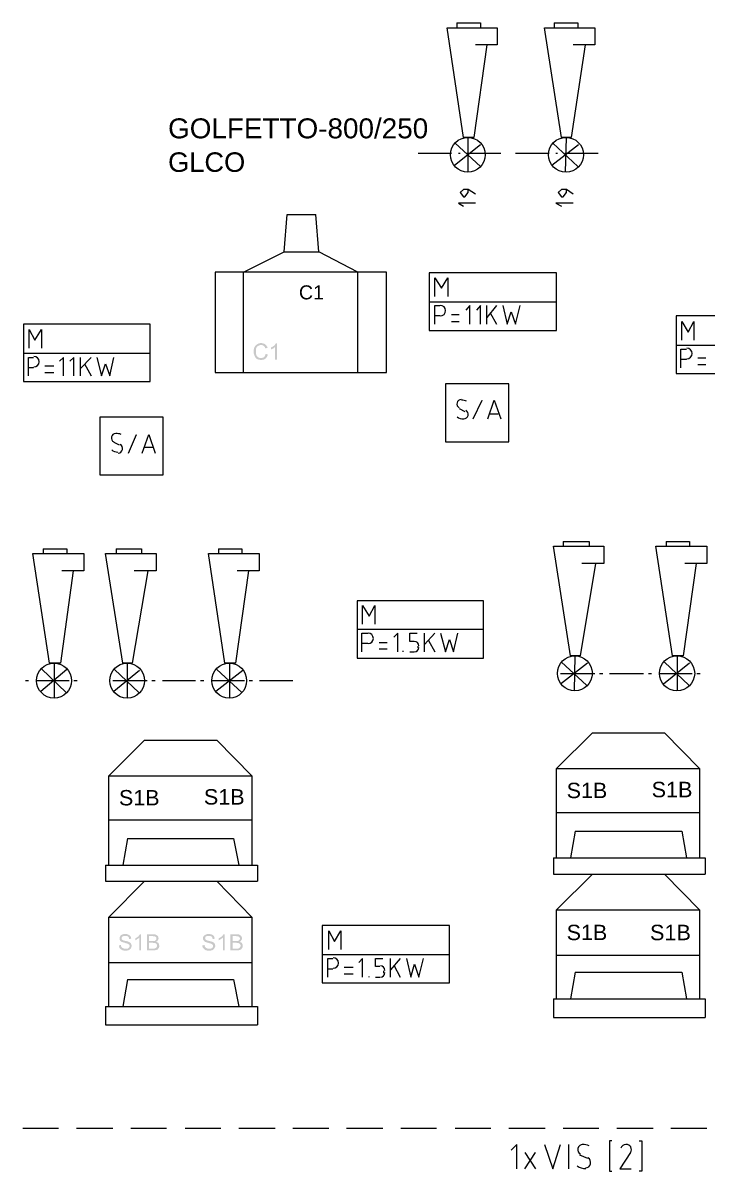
# Model space of a CAD drawing. Header units: millimetres. Extents: x 7 to 416, y 7 to 290.
# Drawn here: x 203.4 to 239.1, y 89.9 to 149.9 of the extents above; entities that cross this region are included whole.
import ezdxf

# ---------------------------------------------------------------- set-up
doc = ezdxf.new("R2010")
doc.units = ezdxf.units.MM
doc.header["$MEASUREMENT"] = 0
doc.layers.get('0').update_dxf_attribs({"linetype": 'CONTINUOUS'})
doc.styles.add('Arial$001', font='arial.ttf', dxfattribs={"height": 1.786464})

msp = doc.modelspace()

# ---------------------------------------------------------------- hatches: boundary and pattern name
at = {"true_color": 0x000007}
h = msp.add_hatch(color=0, dxfattribs=at)
edge = h.paths.add_edge_path()
edge.add_line((216.029, 132.602), (216.145, 132.569))
edge.add_spline(control_points=[(216.145, 132.569), (216.112, 132.47), (216.079, 132.404), (216.013, 132.354), (216.013, 132.354), (215.963, 132.305), (215.88, 132.288), (215.797, 132.288), (215.797, 132.288), (215.698, 132.288), (215.632, 132.305), (215.566, 132.338), (215.566, 132.338), (215.516, 132.387), (215.467, 132.437), (215.45, 132.503), (215.45, 132.503), (215.417, 132.569), (215.4, 132.652), (215.4, 132.735), (215.4, 132.735), (215.4, 132.818), (215.417, 132.9), (215.45, 132.966), (215.45, 132.966), (215.483, 133.016), (215.533, 133.066), (215.599, 133.115), (215.599, 133.115), (215.649, 133.148), (215.715, 133.165), (215.797, 133.165), (215.797, 133.165), (215.88, 133.165), (215.946, 133.132), (216.013, 133.099), (216.013, 133.099), (216.062, 133.049), (216.112, 132.983), (216.128, 132.917)], knot_values=[0, 0, 0, 0, 0.025, 0.025, 0.025, 0.025, 0.05, 0.05, 0.05, 0.05, 0.075, 0.075, 0.075, 0.075, 0.1, 0.1, 0.1, 0.1, 0.125, 0.125, 0.125, 0.125, 0.15, 0.15, 0.15, 0.15, 0.175, 0.175, 0.175, 0.175, 0.2, 0.2, 0.2, 0.2, 0.225, 0.225, 0.225, 0.225, 1, 1, 1, 1], degree=3, periodic=0)
edge.add_line((216.128, 132.917), (216.013, 132.884))
edge.add_spline(control_points=[(216.013, 132.884), (215.996, 132.95), (215.963, 133), (215.93, 133.016), (215.93, 133.016), (215.897, 133.049), (215.847, 133.066), (215.797, 133.066), (215.797, 133.066), (215.731, 133.066), (215.682, 133.049), (215.632, 133.016), (215.632, 133.016), (215.582, 132.983), (215.549, 132.95), (215.533, 132.884), (215.533, 132.884), (215.516, 132.834), (215.516, 132.784), (215.516, 132.735), (215.516, 132.735), (215.516, 132.652), (215.516, 132.602), (215.549, 132.536), (215.549, 132.536), (215.566, 132.487), (215.599, 132.453), (215.649, 132.42), (215.649, 132.42), (215.682, 132.387), (215.731, 132.387), (215.781, 132.387), (215.781, 132.387), (215.847, 132.387), (215.897, 132.404), (215.946, 132.437), (215.946, 132.437), (215.979, 132.47), (216.013, 132.52), (216.029, 132.602)], knot_values=[0, 0, 0, 0, 0.025, 0.025, 0.025, 0.025, 0.05, 0.05, 0.05, 0.05, 0.075, 0.075, 0.075, 0.075, 0.1, 0.1, 0.1, 0.1, 0.125, 0.125, 0.125, 0.125, 0.15, 0.15, 0.15, 0.15, 0.175, 0.175, 0.175, 0.175, 0.2, 0.2, 0.2, 0.2, 0.225, 0.225, 0.225, 0.225, 1, 1, 1, 1], degree=3, periodic=0)
edge = h.paths.add_edge_path()
edge.add_line((216.625, 132.305), (216.525, 132.305))
edge.add_line((216.525, 132.305), (216.525, 132.966))
edge.add_spline(control_points=[(216.525, 132.966), (216.492, 132.933), (216.459, 132.917), (216.426, 132.884), (216.426, 132.884), (216.393, 132.867), (216.343, 132.851), (216.31, 132.834)], knot_values=[0, 0, 0, 0, 0.125, 0.125, 0.125, 0.125, 1, 1, 1, 1], degree=3, periodic=0)
edge.add_line((216.31, 132.834), (216.31, 132.933))
edge.add_spline(control_points=[(216.31, 132.933), (216.377, 132.966), (216.426, 133), (216.476, 133.033), (216.476, 133.033), (216.509, 133.066), (216.542, 133.115), (216.559, 133.148)], knot_values=[0, 0, 0, 0, 0.125, 0.125, 0.125, 0.125, 1, 1, 1, 1], degree=3, periodic=0)
edge.add_line((216.559, 133.148), (216.625, 133.148))
edge.add_line((216.625, 133.148), (216.625, 132.305))
h = msp.add_hatch(color=0, dxfattribs=at)
edge = h.paths.add_edge_path()
edge.add_line((208.368, 101.727), (208.467, 101.743))
edge.add_spline(control_points=[(208.467, 101.743), (208.467, 101.694), (208.484, 101.661), (208.501, 101.644), (208.501, 101.644), (208.517, 101.611), (208.55, 101.595), (208.583, 101.578), (208.583, 101.578), (208.616, 101.561), (208.666, 101.545), (208.716, 101.545), (208.716, 101.545), (208.765, 101.545), (208.798, 101.561), (208.831, 101.561), (208.831, 101.561), (208.865, 101.578), (208.881, 101.595), (208.898, 101.628), (208.898, 101.628), (208.914, 101.644), (208.931, 101.661), (208.931, 101.694), (208.931, 101.694), (208.931, 101.727), (208.914, 101.743), (208.898, 101.76), (208.898, 101.76), (208.881, 101.777), (208.865, 101.793), (208.831, 101.81), (208.831, 101.81), (208.798, 101.826), (208.749, 101.826), (208.683, 101.859), (208.683, 101.859), (208.6, 101.876), (208.55, 101.892), (208.517, 101.909), (208.517, 101.909), (208.467, 101.925), (208.434, 101.959), (208.418, 101.992), (208.418, 101.992), (208.401, 102.008), (208.401, 102.058), (208.401, 102.091), (208.401, 102.091), (208.401, 102.124), (208.401, 102.174), (208.434, 102.207), (208.434, 102.207), (208.451, 102.24), (208.484, 102.273), (208.534, 102.29), (208.534, 102.29), (208.583, 102.306), (208.633, 102.323), (208.683, 102.323), (208.683, 102.323), (208.749, 102.323), (208.815, 102.306), (208.848, 102.29), (208.848, 102.29), (208.898, 102.273), (208.947, 102.24), (208.964, 102.207), (208.964, 102.207), (208.997, 102.157), (208.997, 102.124), (209.013, 102.074)], knot_values=[0, 0, 0, 0, 0.013889, 0.013889, 0.013889, 0.013889, 0.027778, 0.027778, 0.027778, 0.027778, 0.041667, 0.041667, 0.041667, 0.041667, 0.055556, 0.055556, 0.055556, 0.055556, 0.069444, 0.069444, 0.069444, 0.069444, 0.083333, 0.083333, 0.083333, 0.083333, 0.097222, 0.097222, 0.097222, 0.097222, 0.111111, 0.111111, 0.111111, 0.111111, 0.125, 0.125, 0.125, 0.125, 0.138889, 0.138889, 0.138889, 0.138889, 0.152778, 0.152778, 0.152778, 0.152778, 0.166667, 0.166667, 0.166667, 0.166667, 0.180556, 0.180556, 0.180556, 0.180556, 0.194444, 0.194444, 0.194444, 0.194444, 0.208333, 0.208333, 0.208333, 0.208333, 0.222222, 0.222222, 0.222222, 0.222222, 0.236111, 0.236111, 0.236111, 0.236111, 1, 1, 1, 1], degree=3, periodic=0)
edge.add_line((209.013, 102.074), (208.898, 102.058))
edge.add_spline(control_points=[(208.898, 102.058), (208.898, 102.108), (208.881, 102.157), (208.848, 102.19), (208.848, 102.19), (208.815, 102.207), (208.765, 102.223), (208.699, 102.223), (208.699, 102.223), (208.633, 102.223), (208.583, 102.207), (208.55, 102.19), (208.55, 102.19), (208.517, 102.157), (208.501, 102.124), (208.501, 102.091), (208.501, 102.091), (208.501, 102.058), (208.517, 102.041), (208.534, 102.025), (208.534, 102.025), (208.55, 102.008), (208.616, 101.975), (208.699, 101.959), (208.699, 101.959), (208.798, 101.942), (208.848, 101.925), (208.881, 101.909), (208.881, 101.909), (208.931, 101.892), (208.98, 101.859), (208.997, 101.826), (208.997, 101.826), (209.013, 101.793), (209.03, 101.743), (209.03, 101.694), (209.03, 101.694), (209.03, 101.661), (209.013, 101.611), (208.997, 101.578), (208.997, 101.578), (208.964, 101.528), (208.931, 101.512), (208.881, 101.479), (208.881, 101.479), (208.831, 101.462), (208.782, 101.446), (208.716, 101.446), (208.716, 101.446), (208.649, 101.446), (208.583, 101.462), (208.534, 101.479), (208.534, 101.479), (208.484, 101.512), (208.434, 101.545), (208.401, 101.578), (208.401, 101.578), (208.385, 101.628), (208.368, 101.677), (208.368, 101.727)], knot_values=[0, 0, 0, 0, 0.016667, 0.016667, 0.016667, 0.016667, 0.033333, 0.033333, 0.033333, 0.033333, 0.05, 0.05, 0.05, 0.05, 0.066667, 0.066667, 0.066667, 0.066667, 0.083333, 0.083333, 0.083333, 0.083333, 0.1, 0.1, 0.1, 0.1, 0.116667, 0.116667, 0.116667, 0.116667, 0.133333, 0.133333, 0.133333, 0.133333, 0.15, 0.15, 0.15, 0.15, 0.166667, 0.166667, 0.166667, 0.166667, 0.183333, 0.183333, 0.183333, 0.183333, 0.2, 0.2, 0.2, 0.2, 0.216667, 0.216667, 0.216667, 0.216667, 0.233333, 0.233333, 0.233333, 0.233333, 1, 1, 1, 1], degree=3, periodic=0)
edge = h.paths.add_edge_path()
edge.add_line((209.526, 101.462), (209.427, 101.462))
edge.add_line((209.427, 101.462), (209.427, 102.124))
edge.add_spline(control_points=[(209.427, 102.124), (209.411, 102.108), (209.377, 102.074), (209.328, 102.058), (209.328, 102.058), (209.295, 102.025), (209.262, 102.008), (209.229, 101.992)], knot_values=[0, 0, 0, 0, 0.125, 0.125, 0.125, 0.125, 1, 1, 1, 1], degree=3, periodic=0)
edge.add_line((209.229, 101.992), (209.229, 102.091))
edge.add_spline(control_points=[(209.229, 102.091), (209.278, 102.124), (209.328, 102.157), (209.377, 102.19), (209.377, 102.19), (209.411, 102.24), (209.444, 102.273), (209.46, 102.306)], knot_values=[0, 0, 0, 0, 0.125, 0.125, 0.125, 0.125, 1, 1, 1, 1], degree=3, periodic=0)
edge.add_line((209.46, 102.306), (209.526, 102.306))
edge.add_line((209.526, 102.306), (209.526, 101.462))
edge = h.paths.add_edge_path()
edge.add_line((209.841, 101.462), (209.841, 102.306))
edge.add_line((209.841, 102.306), (210.155, 102.306))
edge.add_spline(control_points=[(210.155, 102.306), (210.221, 102.306), (210.271, 102.306), (210.304, 102.273), (210.304, 102.273), (210.337, 102.256), (210.37, 102.24), (210.403, 102.207), (210.403, 102.207), (210.42, 102.174), (210.436, 102.124), (210.436, 102.091), (210.436, 102.091), (210.436, 102.058), (210.42, 102.025), (210.403, 101.992), (210.403, 101.992), (210.387, 101.959), (210.354, 101.925), (210.304, 101.909), (210.304, 101.909), (210.37, 101.892), (210.403, 101.876), (210.436, 101.843), (210.436, 101.843), (210.453, 101.793), (210.47, 101.76), (210.47, 101.71), (210.47, 101.71), (210.47, 101.661), (210.47, 101.628), (210.453, 101.595), (210.453, 101.595), (210.436, 101.561), (210.403, 101.545), (210.387, 101.512), (210.387, 101.512), (210.354, 101.495), (210.321, 101.495), (210.288, 101.479), (210.288, 101.479), (210.254, 101.462), (210.205, 101.462), (210.155, 101.462)], knot_values=[0, 0, 0, 0, 0.022727, 0.022727, 0.022727, 0.022727, 0.045455, 0.045455, 0.045455, 0.045455, 0.068182, 0.068182, 0.068182, 0.068182, 0.090909, 0.090909, 0.090909, 0.090909, 0.113636, 0.113636, 0.113636, 0.113636, 0.136364, 0.136364, 0.136364, 0.136364, 0.159091, 0.159091, 0.159091, 0.159091, 0.181818, 0.181818, 0.181818, 0.181818, 0.204545, 0.204545, 0.204545, 0.204545, 0.227273, 0.227273, 0.227273, 0.227273, 1, 1, 1, 1], degree=3, periodic=0)
edge.add_line((210.155, 101.462), (209.841, 101.462))
edge = h.paths.add_edge_path()
edge.add_line((209.94, 101.959), (210.122, 101.959))
edge.add_spline(control_points=[(210.122, 101.959), (210.172, 101.959), (210.205, 101.959), (210.238, 101.959), (210.238, 101.959), (210.254, 101.975), (210.288, 101.992), (210.304, 102.008), (210.304, 102.008), (210.321, 102.025), (210.321, 102.041), (210.321, 102.074), (210.321, 102.074), (210.321, 102.108), (210.321, 102.124), (210.304, 102.157), (210.304, 102.157), (210.288, 102.174), (210.271, 102.19), (210.238, 102.19), (210.238, 102.19), (210.221, 102.207), (210.172, 102.207), (210.122, 102.207)], knot_values=[0, 0, 0, 0, 0.041667, 0.041667, 0.041667, 0.041667, 0.083333, 0.083333, 0.083333, 0.083333, 0.125, 0.125, 0.125, 0.125, 0.166667, 0.166667, 0.166667, 0.166667, 0.208333, 0.208333, 0.208333, 0.208333, 1, 1, 1, 1], degree=3, periodic=0)
edge.add_line((210.122, 102.207), (209.94, 102.207))
edge.add_line((209.94, 102.207), (209.94, 101.959))
edge = h.paths.add_edge_path()
edge.add_line((209.94, 101.561), (210.155, 101.561))
edge.add_spline(control_points=[(210.155, 101.561), (210.188, 101.561), (210.221, 101.561), (210.238, 101.561), (210.238, 101.561), (210.254, 101.578), (210.271, 101.578), (210.288, 101.595), (210.288, 101.595), (210.321, 101.595), (210.321, 101.611), (210.337, 101.644), (210.337, 101.644), (210.354, 101.661), (210.354, 101.677), (210.354, 101.71), (210.354, 101.71), (210.354, 101.743), (210.354, 101.76), (210.337, 101.793), (210.337, 101.793), (210.321, 101.81), (210.288, 101.826), (210.271, 101.843), (210.271, 101.843), (210.238, 101.843), (210.188, 101.859), (210.139, 101.859)], knot_values=[0, 0, 0, 0, 0.035714, 0.035714, 0.035714, 0.035714, 0.071429, 0.071429, 0.071429, 0.071429, 0.107143, 0.107143, 0.107143, 0.107143, 0.142857, 0.142857, 0.142857, 0.142857, 0.178571, 0.178571, 0.178571, 0.178571, 0.214286, 0.214286, 0.214286, 0.214286, 1, 1, 1, 1], degree=3, periodic=0)
edge.add_line((210.139, 101.859), (209.94, 101.859))
edge.add_line((209.94, 101.859), (209.94, 101.561))
h = msp.add_hatch(color=0, dxfattribs=at)
edge = h.paths.add_edge_path()
edge.add_line((212.72, 101.727), (212.836, 101.743))
edge.add_spline(control_points=[(212.836, 101.743), (212.836, 101.694), (212.852, 101.661), (212.869, 101.644), (212.869, 101.644), (212.885, 101.611), (212.918, 101.595), (212.951, 101.578), (212.951, 101.578), (212.985, 101.561), (213.034, 101.545), (213.084, 101.545), (213.084, 101.545), (213.117, 101.545), (213.15, 101.561), (213.183, 101.561), (213.183, 101.561), (213.216, 101.578), (213.249, 101.595), (213.266, 101.628), (213.266, 101.628), (213.282, 101.644), (213.282, 101.661), (213.282, 101.694), (213.282, 101.694), (213.282, 101.727), (213.282, 101.743), (213.266, 101.76), (213.266, 101.76), (213.249, 101.777), (213.216, 101.793), (213.183, 101.81), (213.183, 101.81), (213.167, 101.826), (213.117, 101.826), (213.034, 101.859), (213.034, 101.859), (212.968, 101.876), (212.902, 101.892), (212.869, 101.909), (212.869, 101.909), (212.836, 101.925), (212.803, 101.959), (212.786, 101.992), (212.786, 101.992), (212.769, 102.008), (212.753, 102.058), (212.753, 102.091), (212.753, 102.091), (212.753, 102.124), (212.769, 102.174), (212.786, 102.207), (212.786, 102.207), (212.819, 102.24), (212.852, 102.273), (212.902, 102.29), (212.902, 102.29), (212.951, 102.306), (213.001, 102.323), (213.051, 102.323), (213.051, 102.323), (213.117, 102.323), (213.167, 102.306), (213.216, 102.29), (213.216, 102.29), (213.266, 102.273), (213.299, 102.24), (213.332, 102.207), (213.332, 102.207), (213.349, 102.157), (213.365, 102.124), (213.365, 102.074)], knot_values=[0, 0, 0, 0, 0.013889, 0.013889, 0.013889, 0.013889, 0.027778, 0.027778, 0.027778, 0.027778, 0.041667, 0.041667, 0.041667, 0.041667, 0.055556, 0.055556, 0.055556, 0.055556, 0.069444, 0.069444, 0.069444, 0.069444, 0.083333, 0.083333, 0.083333, 0.083333, 0.097222, 0.097222, 0.097222, 0.097222, 0.111111, 0.111111, 0.111111, 0.111111, 0.125, 0.125, 0.125, 0.125, 0.138889, 0.138889, 0.138889, 0.138889, 0.152778, 0.152778, 0.152778, 0.152778, 0.166667, 0.166667, 0.166667, 0.166667, 0.180556, 0.180556, 0.180556, 0.180556, 0.194444, 0.194444, 0.194444, 0.194444, 0.208333, 0.208333, 0.208333, 0.208333, 0.222222, 0.222222, 0.222222, 0.222222, 0.236111, 0.236111, 0.236111, 0.236111, 1, 1, 1, 1], degree=3, periodic=0)
edge.add_line((213.365, 102.074), (213.266, 102.058))
edge.add_spline(control_points=[(213.266, 102.058), (213.249, 102.108), (213.233, 102.157), (213.2, 102.19), (213.2, 102.19), (213.167, 102.207), (213.117, 102.223), (213.051, 102.223), (213.051, 102.223), (212.985, 102.223), (212.935, 102.207), (212.902, 102.19), (212.902, 102.19), (212.885, 102.157), (212.869, 102.124), (212.869, 102.091), (212.869, 102.091), (212.869, 102.058), (212.869, 102.041), (212.902, 102.025), (212.902, 102.025), (212.918, 102.008), (212.968, 101.975), (213.067, 101.959), (213.067, 101.959), (213.15, 101.942), (213.216, 101.925), (213.249, 101.909), (213.249, 101.909), (213.299, 101.892), (213.332, 101.859), (213.365, 101.826), (213.365, 101.826), (213.382, 101.793), (213.398, 101.743), (213.398, 101.694), (213.398, 101.694), (213.398, 101.661), (213.382, 101.611), (213.349, 101.578), (213.349, 101.578), (213.332, 101.528), (213.299, 101.512), (213.249, 101.479), (213.249, 101.479), (213.2, 101.462), (213.15, 101.446), (213.084, 101.446), (213.084, 101.446), (213.001, 101.446), (212.935, 101.462), (212.885, 101.479), (212.885, 101.479), (212.836, 101.512), (212.803, 101.545), (212.769, 101.578), (212.769, 101.578), (212.736, 101.628), (212.72, 101.677), (212.72, 101.727)], knot_values=[0, 0, 0, 0, 0.016667, 0.016667, 0.016667, 0.016667, 0.033333, 0.033333, 0.033333, 0.033333, 0.05, 0.05, 0.05, 0.05, 0.066667, 0.066667, 0.066667, 0.066667, 0.083333, 0.083333, 0.083333, 0.083333, 0.1, 0.1, 0.1, 0.1, 0.116667, 0.116667, 0.116667, 0.116667, 0.133333, 0.133333, 0.133333, 0.133333, 0.15, 0.15, 0.15, 0.15, 0.166667, 0.166667, 0.166667, 0.166667, 0.183333, 0.183333, 0.183333, 0.183333, 0.2, 0.2, 0.2, 0.2, 0.216667, 0.216667, 0.216667, 0.216667, 0.233333, 0.233333, 0.233333, 0.233333, 1, 1, 1, 1], degree=3, periodic=0)
edge = h.paths.add_edge_path()
edge.add_line((213.895, 101.462), (213.795, 101.462))
edge.add_line((213.795, 101.462), (213.795, 102.124))
edge.add_spline(control_points=[(213.795, 102.124), (213.762, 102.108), (213.729, 102.074), (213.696, 102.058), (213.696, 102.058), (213.646, 102.025), (213.613, 102.008), (213.58, 101.992)], knot_values=[0, 0, 0, 0, 0.125, 0.125, 0.125, 0.125, 1, 1, 1, 1], degree=3, periodic=0)
edge.add_line((213.58, 101.992), (213.58, 102.091))
edge.add_spline(control_points=[(213.58, 102.091), (213.646, 102.124), (213.696, 102.157), (213.729, 102.19), (213.729, 102.19), (213.779, 102.24), (213.812, 102.273), (213.828, 102.306)], knot_values=[0, 0, 0, 0, 0.125, 0.125, 0.125, 0.125, 1, 1, 1, 1], degree=3, periodic=0)
edge.add_line((213.828, 102.306), (213.895, 102.306))
edge.add_line((213.895, 102.306), (213.895, 101.462))
edge = h.paths.add_edge_path()
edge.add_line((214.192, 101.462), (214.192, 102.306))
edge.add_line((214.192, 102.306), (214.507, 102.306))
edge.add_spline(control_points=[(214.507, 102.306), (214.573, 102.306), (214.623, 102.306), (214.672, 102.273), (214.672, 102.273), (214.705, 102.256), (214.738, 102.24), (214.755, 102.207), (214.755, 102.207), (214.788, 102.174), (214.788, 102.124), (214.788, 102.091), (214.788, 102.091), (214.788, 102.058), (214.788, 102.025), (214.755, 101.992), (214.755, 101.992), (214.738, 101.959), (214.722, 101.925), (214.672, 101.909), (214.672, 101.909), (214.722, 101.892), (214.772, 101.876), (214.788, 101.843), (214.788, 101.843), (214.821, 101.793), (214.838, 101.76), (214.838, 101.71), (214.838, 101.71), (214.838, 101.661), (214.821, 101.628), (214.805, 101.595), (214.805, 101.595), (214.788, 101.561), (214.772, 101.545), (214.738, 101.512), (214.738, 101.512), (214.722, 101.495), (214.689, 101.495), (214.656, 101.479), (214.656, 101.479), (214.623, 101.462), (214.573, 101.462), (214.523, 101.462)], knot_values=[0, 0, 0, 0, 0.022727, 0.022727, 0.022727, 0.022727, 0.045455, 0.045455, 0.045455, 0.045455, 0.068182, 0.068182, 0.068182, 0.068182, 0.090909, 0.090909, 0.090909, 0.090909, 0.113636, 0.113636, 0.113636, 0.113636, 0.136364, 0.136364, 0.136364, 0.136364, 0.159091, 0.159091, 0.159091, 0.159091, 0.181818, 0.181818, 0.181818, 0.181818, 0.204545, 0.204545, 0.204545, 0.204545, 0.227273, 0.227273, 0.227273, 0.227273, 1, 1, 1, 1], degree=3, periodic=0)
edge.add_line((214.523, 101.462), (214.192, 101.462))
edge = h.paths.add_edge_path()
edge.add_line((214.308, 101.959), (214.49, 101.959))
edge.add_spline(control_points=[(214.49, 101.959), (214.54, 101.959), (214.573, 101.959), (214.59, 101.959), (214.59, 101.959), (214.623, 101.975), (214.639, 101.992), (214.656, 102.008), (214.656, 102.008), (214.672, 102.025), (214.689, 102.041), (214.689, 102.074), (214.689, 102.074), (214.689, 102.108), (214.672, 102.124), (214.656, 102.157), (214.656, 102.157), (214.656, 102.174), (214.623, 102.19), (214.606, 102.19), (214.606, 102.19), (214.573, 102.207), (214.54, 102.207), (214.474, 102.207)], knot_values=[0, 0, 0, 0, 0.041667, 0.041667, 0.041667, 0.041667, 0.083333, 0.083333, 0.083333, 0.083333, 0.125, 0.125, 0.125, 0.125, 0.166667, 0.166667, 0.166667, 0.166667, 0.208333, 0.208333, 0.208333, 0.208333, 1, 1, 1, 1], degree=3, periodic=0)
edge.add_line((214.474, 102.207), (214.308, 102.207))
edge.add_line((214.308, 102.207), (214.308, 101.959))
edge = h.paths.add_edge_path()
edge.add_line((214.308, 101.561), (214.523, 101.561))
edge.add_spline(control_points=[(214.523, 101.561), (214.556, 101.561), (214.573, 101.561), (214.59, 101.561), (214.59, 101.561), (214.623, 101.578), (214.639, 101.578), (214.656, 101.595), (214.656, 101.595), (214.672, 101.595), (214.689, 101.611), (214.705, 101.644), (214.705, 101.644), (214.705, 101.661), (214.722, 101.677), (214.722, 101.71), (214.722, 101.71), (214.722, 101.743), (214.705, 101.76), (214.689, 101.793), (214.689, 101.793), (214.672, 101.81), (214.656, 101.826), (214.623, 101.843), (214.623, 101.843), (214.606, 101.843), (214.556, 101.859), (214.507, 101.859)], knot_values=[0, 0, 0, 0, 0.035714, 0.035714, 0.035714, 0.035714, 0.071429, 0.071429, 0.071429, 0.071429, 0.107143, 0.107143, 0.107143, 0.107143, 0.142857, 0.142857, 0.142857, 0.142857, 0.178571, 0.178571, 0.178571, 0.178571, 0.214286, 0.214286, 0.214286, 0.214286, 1, 1, 1, 1], degree=3, periodic=0)
edge.add_line((214.507, 101.859), (214.308, 101.859))
edge.add_line((214.308, 101.859), (214.308, 101.561))

# ---------------------------------------------------------------- linework, layer by layer
at = {"color": 0, "linetype": 'Continuous', "lineweight": 5, "true_color": 0x000007}
for points in [[(226.007, 149.877), (226.007, 149.629), (226.007, 149.629)], [(226.007, 149.877), (227.248, 149.877), (227.248, 149.877)], [(227.248, 149.877), (227.248, 149.629), (227.248, 149.629)], [(231.103, 149.877), (231.103, 149.629), (231.103, 149.629)], [(231.103, 149.877), (232.327, 149.877), (232.327, 149.877)], [(232.327, 149.877), (232.327, 149.629), (232.327, 149.629)], [(226.354, 143.904), (225.51, 149.629), (227.744, 149.629)], [(227.744, 149.629), (228.124, 149.629), (228.124, 148.735), (226.983, 148.735)], [(231.483, 143.904), (230.59, 149.629), (232.873, 149.629)], [(232.873, 149.629), (233.221, 149.629), (233.221, 148.735), (232.079, 148.735)], [(227.578, 148.735), (226.9, 143.904), (226.354, 143.904)], [(232.708, 148.735), (231.98, 143.904), (231.483, 143.904)], [(226.602, 142.083), (226.602, 143.904), (226.602, 143.904)], [(231.682, 142.083), (231.732, 143.904), (231.732, 143.904)], [(227.248, 143.523), (225.891, 142.431), (225.891, 142.431)], [(225.924, 143.606), (227.248, 142.381), (227.248, 142.381)], [(232.36, 143.523), (230.97, 142.431), (230.97, 142.431)], [(231.02, 143.606), (232.327, 142.381), (232.327, 142.381)], [(225.725, 143.06), (223.988, 143.06), (223.988, 143.06)], [(226.189, 143.06), (226.106, 143.06), (226.106, 143.06)], [(228.306, 143.06), (226.519, 143.06), (226.519, 143.06)], [(230.838, 143.06), (229.068, 143.06), (229.068, 143.06)], [(231.268, 143.06), (231.186, 143.06), (231.186, 143.06)], [(233.386, 143.06), (231.649, 143.06), (231.649, 143.06)], [(226.983, 140.942), (226.602, 141.19), (226.354, 141.19), (226.189, 141.025), (226.354, 140.809), (226.437, 140.809), (226.602, 141.025), (226.602, 141.19)], [(232.079, 140.942), (231.732, 141.19), (231.483, 141.19), (231.301, 141.025), (231.483, 140.809), (231.566, 140.809), (231.732, 141.025), (231.732, 141.19)], [(226.983, 140.478), (226.106, 140.478), (226.354, 140.313)], [(232.079, 140.478), (231.186, 140.478), (231.483, 140.313)], [(214.871, 136.871), (216.989, 137.93), (217.154, 139.883)], [(217.154, 139.883), (218.643, 139.883), (218.643, 139.883)], [(220.844, 136.871), (218.809, 137.93), (218.643, 139.883)], [(216.989, 137.93), (218.809, 137.93), (218.809, 137.93)], [(214.871, 131.626), (214.871, 136.871), (214.871, 136.871)], [(220.844, 131.626), (220.844, 136.871), (220.844, 136.871)], [(204.414, 122.426), (204.414, 122.178), (204.414, 122.178)], [(204.414, 122.426), (205.638, 122.426), (205.638, 122.426)], [(205.638, 122.426), (205.638, 122.178), (205.638, 122.178)], [(208.219, 122.426), (208.219, 122.178), (208.219, 122.178)], [(208.219, 122.426), (209.543, 122.426), (209.543, 122.426)], [(209.543, 122.426), (209.543, 122.178), (209.543, 122.178)], [(213.564, 122.426), (213.564, 122.178), (213.564, 122.178)], [(213.564, 122.426), (214.788, 122.426), (214.788, 122.426)], [(214.788, 122.426), (214.788, 122.178), (214.788, 122.178)], [(231.947, 116.834), (231.053, 122.559), (233.337, 122.559)], [(231.566, 122.807), (231.566, 122.559), (231.566, 122.559)], [(231.566, 122.807), (232.923, 122.807), (232.923, 122.807)], [(233.337, 122.559), (233.684, 122.559), (233.684, 121.665), (232.542, 121.665)], [(232.923, 122.807), (232.923, 122.559), (232.923, 122.559)], [(237.275, 116.834), (236.398, 122.559), (238.681, 122.559)], [(236.944, 122.807), (236.944, 122.559), (236.944, 122.559)], [(236.944, 122.807), (238.168, 122.807), (238.168, 122.807)], [(238.681, 122.559), (239.062, 122.559), (239.062, 121.665), (237.92, 121.665)], [(238.168, 122.807), (238.168, 122.559), (238.168, 122.559)], [(204.744, 116.453), (203.868, 122.178), (206.151, 122.178)], [(206.151, 122.178), (206.531, 122.178), (206.531, 121.285), (205.39, 121.285)], [(208.567, 116.453), (207.673, 122.178), (209.957, 122.178)], [(209.957, 122.178), (210.304, 122.178), (210.304, 121.285), (209.162, 121.285)], [(213.895, 116.453), (213.051, 122.178), (215.301, 122.178)], [(215.301, 122.178), (215.682, 122.178), (215.682, 121.285), (214.54, 121.285)], [(233.254, 121.665), (232.46, 116.834), (231.947, 116.834)], [(238.516, 121.665), (237.837, 116.834), (237.275, 116.834)], [(205.985, 121.285), (205.307, 116.453), (204.744, 116.453)], [(209.874, 121.285), (209.063, 116.453), (208.567, 116.453)], [(215.136, 121.285), (214.457, 116.453), (213.895, 116.453)], [(205.009, 114.633), (205.009, 116.453), (205.009, 116.453)], [(208.815, 114.633), (208.815, 116.453), (208.815, 116.453)], [(214.159, 114.633), (214.159, 116.453), (214.159, 116.453)], [(232.84, 116.453), (231.434, 115.361), (231.434, 115.361)], [(231.483, 116.503), (232.791, 115.311), (232.791, 115.311)], [(232.162, 115.014), (232.195, 116.834), (232.195, 116.834)], [(238.168, 116.453), (236.811, 115.361), (236.811, 115.361)], [(236.861, 116.503), (238.135, 115.311), (238.135, 115.311)], [(237.539, 115.014), (237.539, 116.834), (237.539, 116.834)], [(205.638, 116.122), (204.281, 114.981), (204.281, 114.981)], [(204.331, 116.155), (205.605, 114.931), (205.605, 114.931)], [(209.444, 116.073), (208.103, 114.981), (208.103, 114.981)], [(208.136, 116.122), (209.411, 114.931), (209.411, 114.931)], [(214.838, 116.073), (213.431, 114.981), (213.431, 114.981)], [(213.481, 116.122), (214.788, 114.931), (214.788, 114.931)], [(233.221, 115.907), (231.434, 115.907), (231.434, 115.907)], [(233.634, 115.907), (233.469, 115.907), (233.469, 115.907)], [(235.752, 115.907), (233.982, 115.907), (233.982, 115.907)], [(236.183, 115.907), (236.017, 115.907), (236.017, 115.907)], [(238.3, 115.907), (236.563, 115.907), (236.563, 115.907)], [(238.714, 115.907), (238.549, 115.907), (238.549, 115.907)], [(203.652, 115.527), (203.487, 115.527), (203.487, 115.527)], [(205.77, 115.527), (204.033, 115.527), (204.033, 115.527)], [(206.184, 115.527), (206.019, 115.527), (206.019, 115.527)], [(209.841, 115.527), (208.054, 115.527), (208.054, 115.527)], [(210.254, 115.527), (210.089, 115.527), (210.089, 115.527)], [(212.372, 115.527), (210.635, 115.527), (210.635, 115.527)], [(212.803, 115.527), (212.621, 115.527), (212.621, 115.527)], [(214.92, 115.527), (213.183, 115.527), (213.183, 115.527)], [(215.334, 115.527), (215.169, 115.527), (215.169, 115.527)], [(217.452, 115.527), (215.715, 115.527), (215.715, 115.527)], [(231.219, 110.96), (233.088, 112.813), (233.088, 112.813)], [(233.088, 112.813), (236.861, 112.813), (236.861, 112.813)], [(238.681, 110.96), (236.861, 112.813), (236.861, 112.813)], [(207.839, 110.579), (209.708, 112.432), (209.708, 112.432)], [(209.708, 112.432), (213.481, 112.432), (213.481, 112.432)], [(215.301, 110.579), (213.481, 112.432), (213.481, 112.432)], [(231.219, 106.294), (231.219, 110.96), (238.681, 110.96), (238.681, 106.294)], [(207.839, 105.913), (207.839, 110.579), (215.301, 110.579), (215.301, 105.913)], [(231.219, 108.66), (238.681, 108.66), (238.681, 108.66)], [(207.839, 108.279), (215.301, 108.279), (215.301, 108.279)], [(208.815, 107.303), (208.567, 105.913), (208.567, 105.913)], [(208.815, 107.303), (214.358, 107.303), (214.358, 107.303)], [(214.358, 107.303), (214.623, 105.913), (214.623, 105.913)], [(232.195, 107.684), (231.947, 106.294), (231.947, 106.294)], [(232.195, 107.684), (237.754, 107.684), (237.754, 107.684)], [(237.754, 107.684), (238.003, 106.294), (238.003, 106.294)], [(231.053, 106.294), (231.053, 105.45), (231.053, 105.45)], [(231.053, 106.294), (238.979, 106.294), (238.979, 106.294)], [(238.979, 106.294), (238.979, 105.45), (238.979, 105.45)], [(207.673, 105.913), (207.673, 105.069), (207.673, 105.069)], [(207.673, 105.913), (215.599, 105.913), (215.599, 105.913)], [(215.599, 105.913), (215.599, 105.069), (215.599, 105.069)], [(207.673, 105.069), (215.599, 105.069), (215.599, 105.069)], [(207.839, 103.2), (209.708, 105.069), (209.708, 105.069)], [(209.708, 105.069), (213.481, 105.069), (213.481, 105.069)], [(215.301, 103.2), (213.481, 105.069), (213.481, 105.069)], [(231.053, 105.45), (238.979, 105.45), (238.979, 105.45)], [(231.219, 103.58), (233.088, 105.45), (233.088, 105.45)], [(233.088, 105.45), (236.861, 105.45), (236.861, 105.45)], [(238.681, 103.58), (236.861, 105.45), (236.861, 105.45)], [(207.839, 98.533), (207.839, 103.2), (215.301, 103.2), (215.301, 98.533)], [(231.219, 98.931), (231.219, 103.58), (238.681, 103.58), (238.681, 98.931)], [(207.839, 100.833), (215.301, 100.833), (215.301, 100.833)], [(231.219, 101.214), (238.681, 101.214), (238.681, 101.214)], [(232.195, 100.32), (231.947, 98.931), (231.947, 98.931)], [(232.195, 100.32), (237.754, 100.32), (237.754, 100.32)], [(237.754, 100.32), (238.003, 98.931), (238.003, 98.931)], [(208.815, 99.94), (208.567, 98.533), (208.567, 98.533)], [(208.815, 99.94), (214.358, 99.94), (214.358, 99.94)], [(214.358, 99.94), (214.623, 98.533), (214.623, 98.533)], [(231.053, 98.931), (231.053, 97.954), (231.053, 97.954)], [(231.053, 98.931), (238.979, 98.931), (238.979, 98.931)], [(238.979, 98.931), (238.979, 97.954), (238.979, 97.954)], [(207.673, 98.533), (207.673, 97.574), (207.673, 97.574)], [(207.673, 98.533), (215.599, 98.533), (215.599, 98.533)], [(215.599, 98.533), (215.599, 97.574), (215.599, 97.574)], [(231.053, 97.954), (238.979, 97.954), (238.979, 97.954)], [(207.673, 97.574), (215.599, 97.574), (215.599, 97.574)]]:
    msp.add_lwpolyline(points, dxfattribs=at)
msp.add_lwpolyline([(222.333, 131.626), (222.333, 136.871), (213.398, 136.871), (213.398, 131.626)], close=True, dxfattribs=at)
at = {"color": 0, "linetype": 'Continuous', "lineweight": 15, "true_color": 0x000005}
for points in [[(224.567, 133.827), (231.219, 133.827), (231.219, 136.838), (224.567, 136.838)], [(237.457, 131.577), (244.059, 131.577), (244.059, 134.588), (237.457, 134.588)], [(203.388, 131.163), (210.006, 131.163), (210.006, 134.158), (203.388, 134.158)], [(220.811, 116.718), (227.413, 116.718), (227.413, 119.713), (220.811, 119.713)], [(218.974, 99.774), (225.626, 99.774), (225.626, 102.769), (218.974, 102.769)]]:
    msp.add_lwpolyline(points, close=True, dxfattribs=at)
for points in [[(224.865, 135.597), (224.865, 136.574), (225.212, 136.028), (225.543, 136.574), (225.543, 135.597)], [(224.567, 135.316), (231.219, 135.316), (231.219, 135.316)], [(224.865, 134.158), (224.865, 135.134), (225.13, 135.134)], [(226.685, 134.158), (226.685, 135.134), (226.486, 134.886)], [(227.248, 134.158), (227.248, 135.134), (227.032, 134.886)], [(227.578, 134.158), (227.578, 135.134), (227.578, 135.134)], [(228.091, 135.134), (227.578, 134.505), (227.578, 134.505)], [(228.422, 135.134), (228.637, 134.158), (228.853, 134.803), (229.068, 134.158), (229.316, 135.134)], [(225.13, 134.588), (224.865, 134.588), (224.865, 134.588)], [(226.139, 134.638), (225.725, 134.638), (225.725, 134.638)], [(225.725, 134.29), (226.139, 134.29), (226.139, 134.29)], [(227.744, 134.753), (228.091, 134.158), (228.091, 134.158)], [(237.754, 133.314), (237.754, 134.29), (238.085, 133.744), (238.383, 134.29), (238.383, 133.314)], [(203.686, 132.9), (203.686, 133.876), (203.983, 133.314), (204.331, 133.876), (204.331, 132.9)], [(237.457, 133.066), (244.059, 133.066), (244.059, 133.066)], [(203.388, 132.636), (210.006, 132.636), (210.006, 132.636)], [(237.705, 131.874), (237.705, 132.851), (238.003, 132.851)], [(203.652, 131.461), (203.652, 132.42), (203.901, 132.42)], [(203.901, 131.874), (203.652, 131.874), (203.652, 131.874)], [(204.96, 131.957), (204.496, 131.957), (204.496, 131.957)], [(205.473, 131.461), (205.473, 132.42), (205.257, 132.222)], [(206.019, 131.461), (206.019, 132.42), (205.803, 132.222)], [(206.366, 131.461), (206.366, 132.42), (206.366, 132.42)], [(206.912, 132.42), (206.366, 131.841), (206.366, 131.841)], [(206.565, 132.089), (206.912, 131.461), (206.912, 131.461)], [(207.21, 132.42), (207.458, 131.461), (207.673, 132.089), (207.888, 131.461), (208.103, 132.42)], [(238.003, 132.305), (237.705, 132.305), (237.705, 132.305)], [(239.012, 132.387), (238.598, 132.387), (238.598, 132.387)], [(238.598, 132.04), (239.012, 132.04), (239.012, 132.04)], [(204.496, 131.626), (204.96, 131.626), (204.96, 131.626)], [(221.092, 118.488), (221.092, 119.465), (221.44, 118.919), (221.738, 119.465), (221.738, 118.488)], [(220.811, 118.24), (227.413, 118.24), (227.413, 118.24)], [(221.059, 117.049), (221.059, 118.025), (221.357, 118.025)], [(221.357, 117.479), (221.059, 117.479), (221.059, 117.479)], [(222.366, 117.512), (221.953, 117.512), (221.953, 117.512)], [(222.929, 117.049), (222.929, 118.025), (222.714, 117.81)], [(223.773, 117.595), (223.558, 117.595), (223.558, 118.025), (223.938, 118.025)], [(224.319, 117.049), (224.319, 118.025), (224.319, 118.025)], [(224.865, 118.025), (224.319, 117.429), (224.319, 117.429)], [(224.534, 117.645), (224.865, 117.049), (224.865, 117.049)], [(225.163, 118.025), (225.427, 117.049), (225.626, 117.694), (225.841, 117.049), (226.056, 118.025)], [(221.953, 117.214), (222.366, 117.214), (222.366, 117.214)], [(223.21, 117.049), (223.21, 117.098), (223.21, 117.098)], [(223.558, 117.049), (223.773, 117.049), (223.773, 117.049)], [(223.988, 117.264), (223.988, 117.347), (223.988, 117.347)], [(219.322, 101.512), (219.322, 102.488), (219.62, 101.925), (219.951, 102.488), (219.951, 101.512)], [(218.974, 101.247), (225.626, 101.247), (225.626, 101.247)], [(219.272, 100.072), (219.272, 101.049), (219.537, 101.049)], [(221.092, 100.072), (221.092, 101.049), (220.894, 100.833)], [(221.986, 100.618), (221.771, 100.618), (221.771, 101.049), (222.151, 101.049)], [(222.548, 100.072), (222.548, 101.049), (222.548, 101.049)], [(223.045, 101.049), (222.548, 100.453), (222.548, 100.453)], [(222.714, 100.701), (223.045, 100.072), (223.045, 100.072)], [(223.392, 101.049), (223.607, 100.072), (223.806, 100.751), (224.021, 100.072), (224.269, 101.049)], [(219.537, 100.486), (219.272, 100.486), (219.272, 100.486)], [(220.596, 100.569), (220.133, 100.569), (220.133, 100.569)], [(220.133, 100.238), (220.596, 100.238), (220.596, 100.238)], [(221.44, 100.072), (221.44, 100.105), (221.44, 100.105)], [(222.201, 100.271), (222.201, 100.403), (222.201, 100.403)], [(221.771, 100.072), (221.986, 100.072), (221.986, 100.072)]]:
    msp.add_lwpolyline(points, dxfattribs=at)
at = {"color": 0, "linetype": 'Continuous', "lineweight": 15, "true_color": 0x000003}
for points in [[(225.427, 128.019), (228.72, 128.019), (228.72, 131.031), (225.427, 131.031)], [(207.375, 126.282), (210.685, 126.282), (210.685, 129.293), (207.375, 129.293)]]:
    msp.add_lwpolyline(points, close=True, dxfattribs=at)
for points in [[(226.867, 129.21), (227.33, 130.187), (227.33, 130.187)], [(227.628, 129.21), (227.959, 130.187), (228.306, 129.21)], [(226.139, 129.756), (226.437, 129.591), (226.437, 129.591)], [(228.174, 129.459), (227.711, 129.459), (227.711, 129.459)], [(208.865, 127.423), (209.278, 128.4), (209.278, 128.4)], [(209.576, 127.423), (209.923, 128.4), (210.254, 127.423)], [(208.103, 127.986), (208.385, 127.854), (208.385, 127.854)], [(210.172, 127.721), (209.708, 127.721), (209.708, 127.721)]]:
    msp.add_lwpolyline(points, dxfattribs=at)
at = {"color": 0, "linetype": 'Continuous', "lineweight": 20, "true_color": 0xbababa}
for points in [[(203.355, 92.18), (205.208, 92.18), (205.208, 92.18)], [(206.151, 92.18), (208.054, 92.18), (208.054, 92.18)], [(208.98, 92.18), (210.85, 92.18), (210.85, 92.18)], [(211.826, 92.18), (213.68, 92.18), (213.68, 92.18)], [(214.623, 92.18), (216.525, 92.18), (216.525, 92.18)], [(217.452, 92.18), (219.322, 92.18), (219.322, 92.18)], [(220.248, 92.18), (222.151, 92.18), (222.151, 92.18)], [(223.094, 92.18), (224.948, 92.18), (224.948, 92.18)], [(225.924, 92.18), (227.794, 92.18), (227.794, 92.18)], [(228.72, 92.18), (230.623, 92.18), (230.623, 92.18)], [(231.566, 92.18), (233.419, 92.18), (233.419, 92.18)], [(234.362, 92.18), (236.265, 92.18), (236.265, 92.18)], [(237.192, 92.18), (239.062, 92.18), (239.062, 92.18)]]:
    msp.add_lwpolyline(points, dxfattribs=at)
at = {"color": 0, "linetype": 'Continuous', "lineweight": 15, "true_color": 0x000007}
for points in [[(229.15, 90.062), (229.15, 91.336), (228.853, 91.038)], [(230.59, 91.336), (231.02, 90.062), (231.434, 91.336)], [(231.864, 90.062), (231.864, 91.336), (231.864, 91.336)], [(234.098, 91.518), (233.982, 91.518), (233.982, 89.946), (234.098, 89.946)], [(235.537, 91.518), (235.67, 91.518), (235.67, 89.946), (235.537, 89.946)], [(229.564, 90.062), (230.127, 90.922), (230.127, 90.922)], [(229.564, 90.922), (230.127, 90.062), (230.127, 90.062)], [(232.41, 90.79), (232.84, 90.624), (232.84, 90.624)], [(235.074, 90.922), (234.528, 90.062), (235.124, 90.062)]]:
    msp.add_lwpolyline(points, dxfattribs=at)
at = {"color": 0, "linetype": 'Continuous', "lineweight": 5, "true_color": 0x000007}
for points in [[(227.496, 142.994), (227.496, 143.506), (227.082, 143.904), (226.586, 143.904), (226.586, 143.904), (226.089, 143.904), (225.676, 143.506), (225.676, 142.994), (225.676, 142.994), (225.676, 142.497), (226.089, 142.083), (226.586, 142.083), (226.586, 142.083), (227.082, 142.083), (227.496, 142.497), (227.496, 142.994)], [(232.625, 142.994), (232.625, 143.506), (232.211, 143.904), (231.715, 143.904), (231.715, 143.904), (231.202, 143.904), (230.805, 143.506), (230.805, 142.994), (230.805, 142.994), (230.805, 142.497), (231.202, 142.083), (231.715, 142.083), (231.715, 142.083), (232.211, 142.083), (232.625, 142.497), (232.625, 142.994)], [(205.886, 115.543), (205.886, 116.056), (205.489, 116.453), (204.976, 116.453), (204.976, 116.453), (204.48, 116.453), (204.066, 116.056), (204.066, 115.543), (204.066, 115.543), (204.066, 115.047), (204.48, 114.633), (204.976, 114.633), (204.976, 114.633), (205.489, 114.633), (205.886, 115.047), (205.886, 115.543)], [(209.708, 115.543), (209.708, 116.056), (209.295, 116.453), (208.798, 116.453), (208.798, 116.453), (208.285, 116.453), (207.888, 116.056), (207.888, 115.543), (207.888, 115.543), (207.888, 115.047), (208.285, 114.633), (208.798, 114.633), (208.798, 114.633), (209.295, 114.633), (209.708, 115.047), (209.708, 115.543)], [(215.036, 115.543), (215.036, 116.056), (214.639, 116.453), (214.126, 116.453), (214.126, 116.453), (213.63, 116.453), (213.216, 116.056), (213.216, 115.543), (213.216, 115.543), (213.216, 115.047), (213.63, 114.633), (214.126, 114.633), (214.126, 114.633), (214.639, 114.633), (215.036, 115.047), (215.036, 115.543)], [(233.088, 115.924), (233.088, 116.437), (232.675, 116.834), (232.178, 116.834), (232.178, 116.834), (231.682, 116.834), (231.268, 116.437), (231.268, 115.924), (231.268, 115.924), (231.268, 115.427), (231.682, 115.014), (232.178, 115.014), (232.178, 115.014), (232.675, 115.014), (233.088, 115.427), (233.088, 115.924)], [(238.433, 115.924), (238.433, 116.437), (238.019, 116.834), (237.506, 116.834), (237.506, 116.834), (237.01, 116.834), (236.596, 116.437), (236.596, 115.924), (236.596, 115.924), (236.596, 115.427), (237.01, 115.014), (237.506, 115.014), (237.506, 115.014), (238.019, 115.014), (238.433, 115.427), (238.433, 115.924)]]:
    msp.add_open_spline(points, degree=3, knots=[0, 0, 0, 0, 0.0625, 0.0625, 0.0625, 0.0625, 0.125, 0.125, 0.125, 0.125, 0.1875, 0.1875, 0.1875, 0.1875, 1, 1, 1, 1], dxfattribs=at)
at = {"color": 0, "linetype": 'Continuous', "lineweight": 15, "true_color": 0x000005}
for points in [[(225.146, 134.588), (225.295, 134.588), (225.427, 134.704), (225.427, 134.869), (225.427, 134.869), (225.427, 135.018), (225.295, 135.134), (225.146, 135.134)], [(203.917, 131.924), (204.083, 131.924), (204.198, 132.04), (204.198, 132.189), (204.198, 132.189), (204.198, 132.354), (204.083, 132.47), (203.917, 132.47)], [(238.019, 132.338), (238.168, 132.338), (238.3, 132.47), (238.3, 132.619), (238.3, 132.619), (238.3, 132.768), (238.168, 132.9), (238.019, 132.9)], [(221.374, 117.479), (221.522, 117.479), (221.655, 117.595), (221.655, 117.744), (221.655, 117.744), (221.655, 117.909), (221.522, 118.025), (221.374, 118.025)], [(219.553, 100.536), (219.702, 100.536), (219.835, 100.651), (219.835, 100.8), (219.835, 100.8), (219.835, 100.966), (219.702, 101.082), (219.553, 101.082)]]:
    msp.add_open_spline(points, degree=3, knots=[0, 0, 0, 0, 0.125, 0.125, 0.125, 0.125, 1, 1, 1, 1], dxfattribs=at)
at = {"color": 0, "linetype": 'Continuous', "lineweight": 15, "true_color": 0x000003}
for points in [[(226.238, 130.22), (226.139, 130.22), (226.04, 130.154), (226.023, 130.054), (226.023, 130.054), (225.99, 129.938), (226.04, 129.839), (226.139, 129.79)], [(226.371, 129.21), (226.486, 129.21), (226.569, 129.277), (226.602, 129.392), (226.602, 129.392), (226.619, 129.492), (226.569, 129.608), (226.486, 129.657)], [(208.203, 128.449), (208.087, 128.449), (208.004, 128.367), (207.971, 128.267), (207.971, 128.267), (207.954, 128.168), (208.004, 128.052), (208.103, 128.003)], [(208.335, 127.423), (208.434, 127.423), (208.534, 127.506), (208.55, 127.605), (208.55, 127.605), (208.583, 127.721), (208.534, 127.821), (208.434, 127.87)]]:
    msp.add_open_spline(points, degree=3, knots=[0, 0, 0, 0, 0.125, 0.125, 0.125, 0.125, 1, 1, 1, 1], dxfattribs=at)
for points in [[(226.519, 130.137), (226.437, 130.17), (226.354, 130.187), (226.255, 130.187)], [(226.023, 129.31), (226.122, 129.244), (226.238, 129.21), (226.354, 129.21)], [(208.484, 128.4), (208.401, 128.433), (208.302, 128.449), (208.203, 128.449)], [(207.988, 127.589), (208.07, 127.523), (208.186, 127.473), (208.302, 127.473)]]:
    msp.add_open_spline(points, degree=3, dxfattribs=at)
at = {"color": 0, "linetype": 'Continuous', "lineweight": 15, "true_color": 0x000005}
for points in [[(224.021, 117.363), (224.021, 117.496), (223.922, 117.595), (223.789, 117.595)], [(223.789, 117.049), (223.922, 117.049), (224.021, 117.165), (224.021, 117.28)], [(222.251, 100.42), (222.251, 100.552), (222.135, 100.651), (222.019, 100.651)], [(222.019, 100.072), (222.135, 100.072), (222.251, 100.172), (222.251, 100.304)]]:
    msp.add_open_spline(points, degree=3, dxfattribs=at)
at = {"color": 0, "linetype": 'Continuous', "lineweight": 15, "true_color": 0x000007}
for points in [[(232.592, 91.336), (232.476, 91.336), (232.36, 91.253), (232.327, 91.121), (232.327, 91.121), (232.311, 91.005), (232.36, 90.873), (232.476, 90.823)], [(235.074, 90.922), (235.14, 91.005), (235.14, 91.104), (235.09, 91.203), (235.09, 91.203), (235.041, 91.286), (234.942, 91.336), (234.842, 91.336)], [(232.724, 90.111), (232.857, 90.111), (232.973, 90.194), (232.989, 90.327), (232.989, 90.327), (233.022, 90.442), (232.973, 90.575), (232.857, 90.641)]]:
    msp.add_open_spline(points, degree=3, knots=[0, 0, 0, 0, 0.125, 0.125, 0.125, 0.125, 1, 1, 1, 1], dxfattribs=at)
for points in [[(232.923, 91.27), (232.807, 91.319), (232.691, 91.336), (232.559, 91.336)], [(234.842, 91.336), (234.726, 91.336), (234.611, 91.253), (234.578, 91.137)], [(232.294, 90.211), (232.427, 90.128), (232.575, 90.078), (232.741, 90.078)]]:
    msp.add_open_spline(points, degree=3, dxfattribs=at)

# ---------------------------------------------------------------- texts
at = {"color": 0, "true_color": 0x000007, "style": 'Arial$001'}
for s, height, p in [('GOLFETTO-800/250', 1.04158, (210.933, 143.854)), ('GLCO', 1.0181, (210.933, 142.104)), ('C1', 0.7317, (217.766, 135.448)), ('S1B', 0.8082, (236.183, 109.457)), ('S1B', 0.8028, (208.368, 109.032)), ('S1B', 0.806, (212.803, 109.075)), ('S1B', 0.8028, (231.748, 109.412)), ('S1B', 0.8028, (231.748, 101.999)), ('S1B', 0.8082, (236.1, 101.995))]:
    msp.add_text(s, height=height, dxfattribs=at).set_placement(p)

doc.saveas('drawing.dxf')
